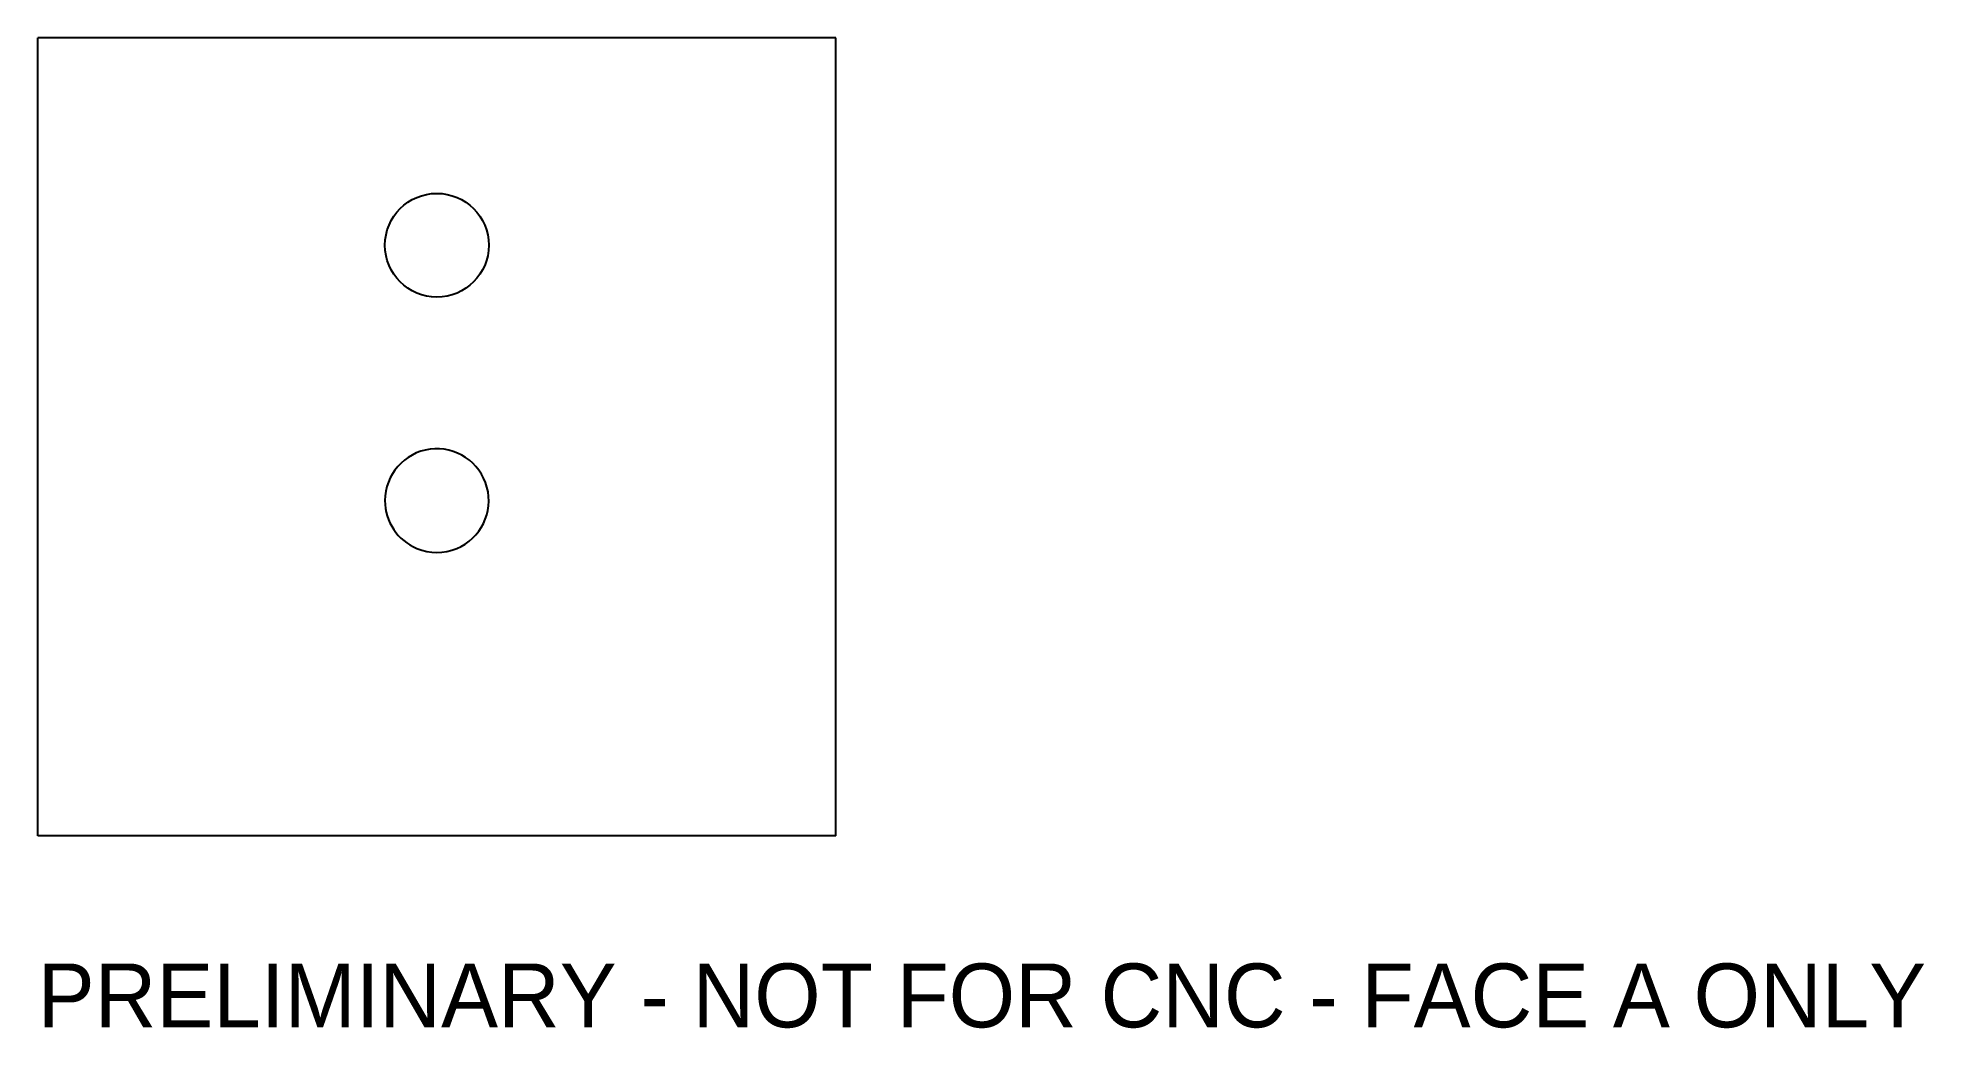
# Model space of a CAD drawing. Header units: millimetres. Extents: x 0 to 118, y -12 to 50.
import ezdxf

# ---------------------------------------------------------------- set-up
doc = ezdxf.new("R2010")
doc.units = ezdxf.units.MM
doc.layers.add('CUT', color=7, linetype='CONTINUOUS')
doc.layers.add('REFERENCE', color=7, linetype='CONTINUOUS')

msp = doc.modelspace()

# ---------------------------------------------------------------- linework, layer by layer
at = {"layer": 'CUT'}
for p, q in [((50, 50), (0, 50)), ((0, 0), (0, 50)), ((50, 0), (50, 50)), ((50, 0), (0, 0))]:
    msp.add_line(p, q, dxfattribs=at)
msp.add_circle((25, 37), 3.25, dxfattribs=at)
for start, end in [(292.6199, 180), (180, 247.3801), (247.3801, 292.6199)]:
    msp.add_arc((25, 21), 3.25, start, end, dxfattribs=at)
at = {"layer": 'REFERENCE'}
for p, q in [((50, 50), (0, 50)), ((0, 0), (0, 50)), ((50, 0), (50, 50)), ((50, 0), (0, 0))]:
    msp.add_line(p, q, dxfattribs=at)

# ---------------------------------------------------------------- texts
msp.add_text('PRELIMINARY - NOT FOR CNC - FACE A ONLY', height=4, dxfattribs=at).set_placement((0, -12))

doc.saveas('drawing.dxf')
